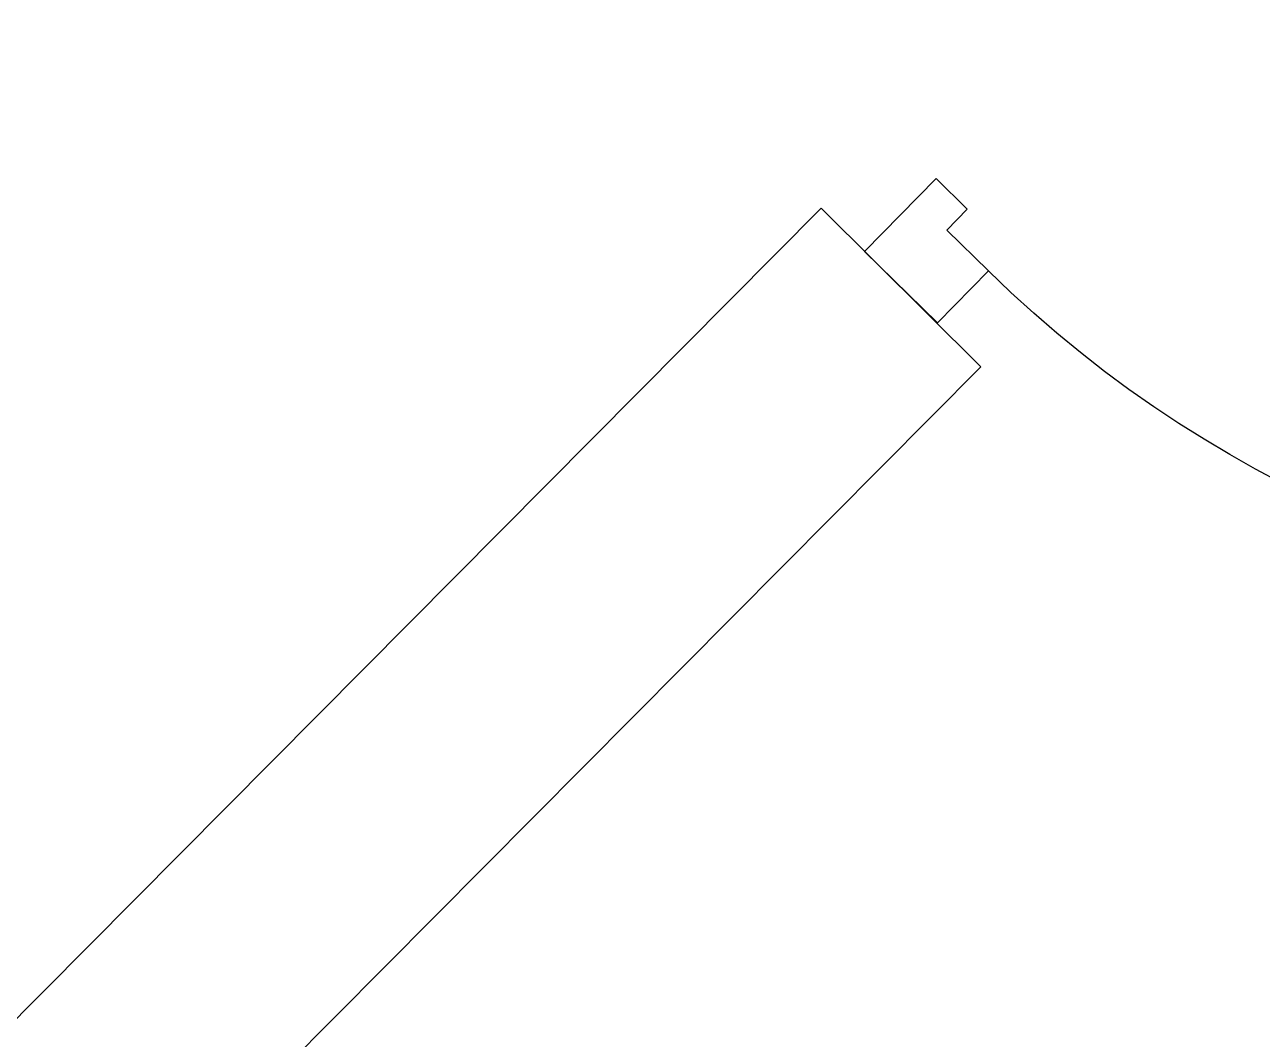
# Model space of a CAD drawing. Header units: inches. Extents: x -162 to 906, y 35 to 488.
# Drawn here: x 409.492 to 410.043, y 126.449 to 126.9 of the extents above; entities that cross this region are included whole.
import ezdxf

# ---------------------------------------------------------------- set-up
doc = ezdxf.new("R2010")
doc.units = ezdxf.units.IN
doc.header["$LTSCALE"] = 0.02
doc.header["$MEASUREMENT"] = 0
for name, color, linetype, true_color in [('doors', 7, 'Continuous', 0xff8585), ('green bed', 7, 'Continuous', 0x145200), ('pavements', 7, 'Continuous', 0x8a8a8a), ('walking pavers', 7, 'Continuous', 0xf7f7f7), ('walls', 7, 'Continuous', 0x614d9d)]:
    doc.layers.add(name, color=color, linetype=linetype, true_color=true_color)

# ---------------------------------------------------------------- blocks, each defined once
blk = doc.blocks.new('dr')
at = {"layer": 'doors'}
for p, q in [((-0.29481, 0.34168), (-0.31882, 0.31758)), ((-0.2776, 0.32453), (-0.29481, 0.34168)), ((-0.29131, 0.31076), (-0.2776, 0.32453)), ((-0.31882, 0.31758), (-0.29472, 0.29357)), ((-0.28443, 0.3039), (-0.29131, 0.31076)), ((-0.29472, 0.29357), (-0.28443, 0.3039))]:
    blk.add_line(p, q, dxfattribs=at)
blk.add_arc((0.00679, 0.04125), 0.4014, 45.1117, 135.1117, dxfattribs=at)

msp = doc.modelspace()

# ---------------------------------------------------------------- hatches: boundary and pattern name
at = {"layer": 'green bed'}
h = msp.add_hatch(dxfattribs=at)
h.set_pattern_fill('GRASS', color=98, scale=2)
edge = h.paths.add_edge_path()
edge.add_arc((544.36154, -96.65123), 162.99425, 95.5894719, 114.2394413)
edge.add_line((477.44412, 51.97307), (477.44412, 51.14071))
edge.add_line((477.44412, 51.14071), (468.49075, 51.14071))
edge.add_line((468.49075, 51.14071), (468.49075, 46.64071))
edge.add_line((468.49075, 46.64071), (568.07265, 46.64071))
edge.add_line((568.07265, 46.64071), (568.07265, 246.42071))
edge.add_line((568.07265, 246.42071), (368.29265, 246.42071))
edge.add_line((368.29265, 246.42071), (368.29265, 230.22071))
edge.add_line((368.29265, 230.22071), (372.79265, 230.22071))
edge.add_line((372.79265, 230.22071), (372.79265, 237.8129))
edge.add_line((372.79265, 237.8129), (559.73179, 237.8129))
edge.add_line((559.73179, 237.8129), (559.73179, 81.85082))
edge.add_line((559.73179, 81.85082), (551.53263, 81.85082))
edge.add_arc((525.60788, 94.09322), 28.67, 275.761304, 334.722007, ccw=False)
at = {"layer": 'pavements', "true_color": 0x000000}
h = msp.add_hatch(dxfattribs=at)
h.set_pattern_fill('AR-HBONE', color=18, scale=0.07)
h.paths.add_polyline_path([(407.35246, 124.80366), (403.10156, 129.03803), (402.04336, 130.09212, -0.04676), (399.04241, 126.52663, -0.438605), (399.29863, 125.43017), (399.59919, 125.12713), (402.46103, 122.24167, -0.560052), (403.67485, 121.76231, -0.086629), (410.22852, 122.08016), (409.67761, 122.62726), (409.03901, 123.26144), (408.97988, 123.32017), (408.91119, 123.251)])
at = {"layer": 'walking pavers'}
h = msp.add_hatch(dxfattribs=at)
h.set_pattern_fill('HONEY', color=39, scale=3)
edge = h.paths.add_edge_path(flags=16)
edge.add_line((414.86352, 157.00993), (398.90536, 141.08687))
edge.add_arc((398.83692, 142.13093), 1.0463, 176.4335, 273.75032, ccw=False)
edge.add_line((397.79265, 142.19601), (397.79265, 175.0837))
edge.add_arc((398.66883, 174.96181), 0.88462, 81.29511, 172.0802, ccw=False)
edge.add_line((398.80272, 175.83624), (414.86385, 159.72002))
edge.add_arc((412.89863, 158.36522), 2.38696, -34.59595, 34.58213, ccw=False)
edge = h.paths.add_edge_path()
edge.add_arc((381.37355, 144.44371), 25.06364, 314.517537, 325.267523)
edge.add_line((401.97138, 130.16382), (399.51041, 132.61522))
edge.add_line((399.51041, 132.61522), (402.24368, 135.34849))
edge.add_line((402.24368, 135.34849), (401.5951, 135.99707))
edge.add_line((401.5951, 135.99707), (422.49195, 156.89394))
edge.add_line((422.49195, 156.89394), (423.09568, 156.29168))
edge.add_line((423.09568, 156.29168), (423.0957, 160.41772))
edge.add_line((423.0957, 160.41772), (422.49073, 159.81438))
edge.add_line((422.49073, 159.81438), (401.64797, 180.76324))
edge.add_line((401.64797, 180.76324), (402.24457, 181.35886))
edge.add_line((402.24457, 181.35886), (399.51129, 184.09213))
edge.add_line((399.51129, 184.09213), (401.94363, 186.51501))
edge.add_arc((395.3597, 183.96573), 7.06024, 21.166279, 57.537634)
edge.add_arc((398.66578, 190.51597), 0.76528, 213.36405, 309.18087, ccw=False)
edge.add_line((398.02662, 190.0951), (392.13196, 196.02455))
edge.add_arc((392.03413, 195.88365), 0.17154, 55.2275, 214.4354)
edge.add_line((391.89265, 195.78665), (391.89265, 120.11116))
edge.add_line((391.89265, 120.11116), (398.02662, 126.28132))
edge.add_arc((398.66578, 125.86045), 0.76528, 68.49112, 146.63595, ccw=False)
h = msp.add_hatch(dxfattribs=at)
h.set_pattern_fill('ANSI37', color=35, scale=4)
edge = h.paths.add_edge_path(flags=16)
edge.add_line((424.59067, 121.05075), (437.65869, 134.56258))
edge.add_arc((439.47038, 131.97668), 3.1574, -32.92393, 125.01519, ccw=False)
edge.add_line((442.12068, 130.26055), (429.03927, 116.73487))
edge.add_arc((427.23562, 119.3264), 3.1574, 146.89803, 304.83714, ccw=False)
edge = h.paths.add_edge_path(flags=16)
edge.add_arc((454.16866, 90.40885), 27.96134, 164.176563, 189.182)
edge.add_arc((426.44142, 85.86822), 0.14709, -84.7211, 32.4001, ccw=False)
edge.add_line((426.45496, 85.72176), (397.20819, 95.1344))
edge.add_arc((398.83005, 97.74414), 3.07265, 188.68673, 238.14042, ccw=False)
edge.add_line((395.79265, 97.28007), (395.79265, 107.8641))
edge.add_line((395.79265, 107.8641), (405.50744, 117.63621))
edge.add_line((405.50744, 117.63621), (427.26688, 98.03318))
edge = h.paths.add_edge_path()
edge.add_arc((401.27551, 105.76246), 31.66044, 351.843792, 358.215512)
edge.add_line((432.92059, 104.77655), (432.73252, 104.96593))
edge.add_line((432.73252, 104.96593), (432.31799, 105.38335))
edge.add_line((432.31799, 105.38335), (431.58076, 106.12571))
edge.add_line((431.58076, 106.12571), (454.92582, 129.42024))
edge.add_line((454.92582, 129.42024), (459.30044, 125.02852))
edge.add_line((459.30044, 125.02852), (462.77606, 128.49061))
edge.add_arc((463.83465, 127.42788), 1.5, 90, 134.88829, ccw=False)
edge.add_line((463.83465, 128.92788), (466.18897, 128.92788))
edge.add_arc((457.50597, 128.60268), 8.68909, 2.144905, 35.899074)
edge.add_arc((468.35552, 163.00057), 29.54973, 232.45266, 262.590087, ccw=False)
edge.add_arc((450.74484, 140.35742), 0.88019, 72.02284, 243.15926, ccw=False)
edge.add_arc((468.39473, 157.94169), 24.13435, 213.337777, 223.940387, ccw=False)
edge.add_arc((447.62548, 145.42552), 0.96244, 208.53986, 309.04943, ccw=False)
edge.add_arc((447.37248, 145.24429), 0.65472, 205.18334, 207.5641)
edge.add_arc((473.39473, 158.14697), 29.7, 190.652115, 206.399957, ccw=False)
edge.add_arc((435.26518, 142.89316), 13.23939, 47.517932, 93.560925)
edge.add_line((434.44288, 156.10699), (434.44288, 152.93162))
edge.add_arc((432.94288, 152.93162), 1.5, -44.88829, 0, ccw=False)
edge.add_line((434.00561, 151.87303), (430.54352, 148.39741))
edge.add_line((430.54352, 148.39741), (434.93524, 144.02279))
edge.add_line((434.93524, 144.02279), (414.30746, 123.31442))
edge.add_line((414.30746, 123.31442), (414.28315, 123.33856))
edge.add_line((414.28315, 123.33856), (411.64071, 120.67773))
edge.add_line((411.64071, 120.67773), (410.34513, 121.96435))
edge.add_arc((407.90342, 104.11284), 18.01772, 82.211476, 103.535695)
edge.add_arc((402.92108, 121.63011), 0.76528, -56.29888, 0, ccw=False)
edge.add_line((403.3457, 120.99344), (391.89265, 109.47282))
edge.add_line((391.89265, 109.47282), (391.89265, 97.03001))
edge.add_arc((398.83472, 97.74895), 6.9792, 185.912649, 243.856798)
edge.add_line((395.75957, 91.48375), (432.07349, 79.94279))
edge.add_arc((431.6523, 80.33713), 0.57698, 316.88531, 382.83948)
edge.add_arc((454.6427, 90.4348), 24.53327, 163.311248, 203.732189, ccw=False)
edge.add_arc((431.81121, 97.04167), 0.79936, 81.68626, 146.73947, ccw=False)
edge.add_arc((401.27551, 105.76246), 31.66044, 345.494973, 351.843792)

# ---------------------------------------------------------------- linework, layer by layer
at = {"layer": 'walls'}
for p, q in [((409.8464, 126.81814), (407.77655, 124.73388)), ((409.91736, 126.74768), (409.8464, 126.81814)), ((409.91736, 126.74768), (407.8475, 124.66341))]:
    msp.add_line(p, q, dxfattribs=at)

# ---------------------------------------------------------------- block references
at = {"layer": 'walls', "xscale": -1.3333326895659, "yscale": 1.333332689565901, "zscale": 1.333332689565901, "rotation": 180.644235916983}
msp.add_blockref('dr', (410.28603, 127.22715), dxfattribs=at)

doc.saveas('drawing.dxf')
